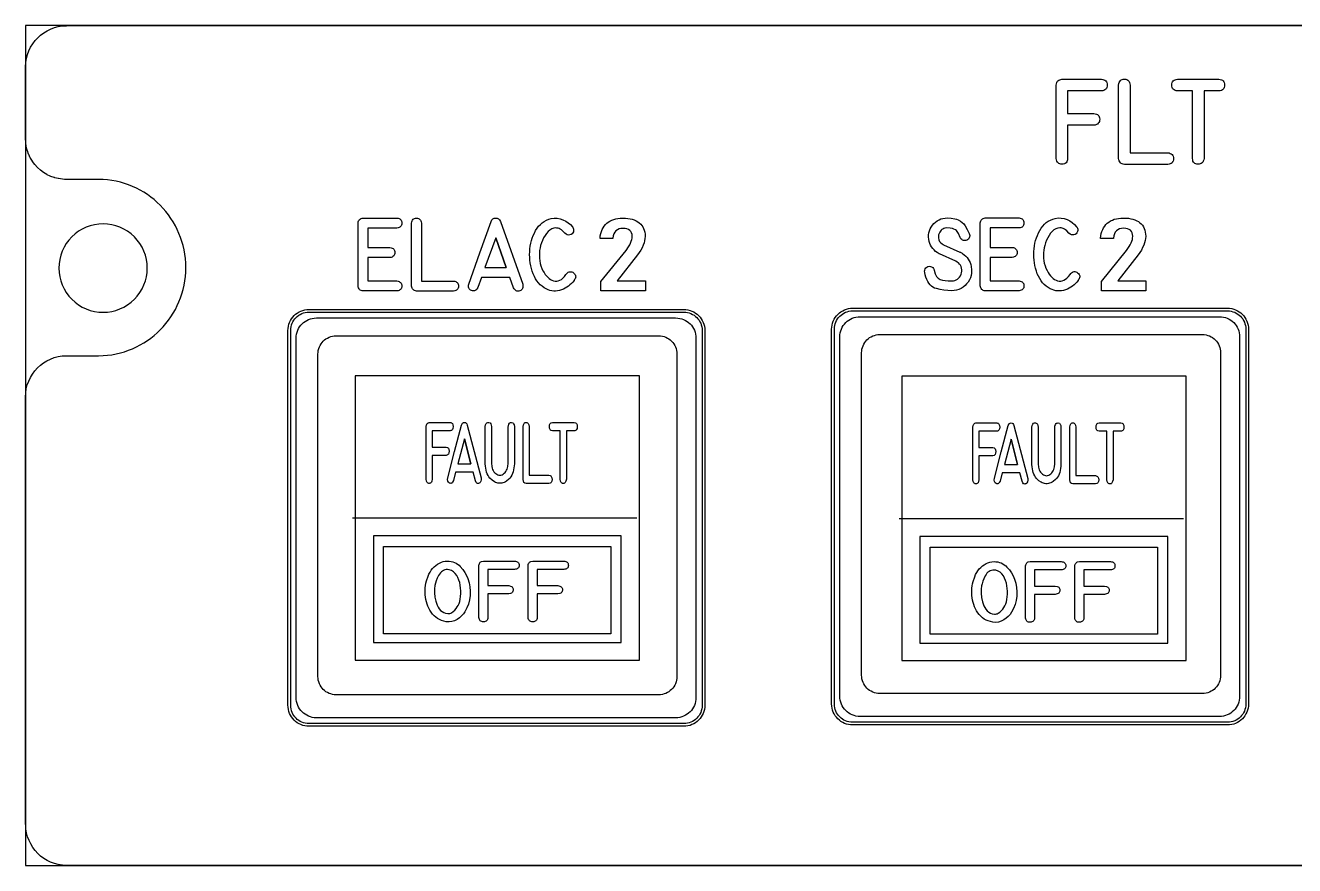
# Model space of a CAD drawing. Extents: x 686 to 831, y 82 to 686.
# Drawn here: x 685.8 to 757.2, y 383.2 to 430.5 of the extents above; entities that cross this region are included whole.
import ezdxf

# ---------------------------------------------------------------- set-up
doc = ezdxf.new("R2010")
doc.units = 0
for name, color, linetype in [('_BACKPANEL', 5, 'CONTINUOUS'), ('_ENGRAVING', 105, 'CONTINUOUS'), ('_LABELS', 30, 'CONTINUOUS'), ('_TOPLAYER', 1, 'CONTINUOUS')]:
    doc.layers.add(name, color=color, linetype=linetype)

msp = doc.modelspace()

# ---------------------------------------------------------------- linework, layer by layer
at = {"layer": '_BACKPANEL'}
for points in [[(685.8, 430.483), (685.8, 425.754), (685.8, 416.298), (685.8, 397.385), (685.8, 392.657), (685.8, 383.2), (830.8, 383.2), (830.8, 392.657), (830.8, 397.385), (830.8, 416.298), (830.8, 425.754), (830.8, 430.483)], [(701.749, 414.344), (722.845, 414.344), (722.95, 414.339), (723.052, 414.324), (723.151, 414.298), (723.245, 414.264), (723.335, 414.221), (723.42, 414.169), (723.499, 414.11), (723.572, 414.044), (723.638, 413.971), (723.697, 413.892), (723.748, 413.807), (723.792, 413.718), (723.826, 413.623), (723.851, 413.524), (723.867, 413.422), (723.872, 413.317), (723.872, 392.222), (723.867, 392.117), (723.851, 392.014), (723.826, 391.916), (723.792, 391.821), (723.748, 391.731), (723.697, 391.647), (723.638, 391.568), (723.572, 391.495), (723.499, 391.428), (723.42, 391.369), (723.335, 391.318), (723.245, 391.275), (723.151, 391.24), (723.052, 391.215), (722.95, 391.2), (722.845, 391.194), (701.749, 391.194), (701.644, 391.2), (701.542, 391.215), (701.443, 391.24), (701.349, 391.275), (701.259, 391.318), (701.174, 391.369), (701.095, 391.428), (701.022, 391.495), (700.956, 391.568), (700.897, 391.647), (700.846, 391.731), (700.803, 391.821), (700.768, 391.916), (700.743, 392.014), (700.727, 392.117), (700.722, 392.222), (700.722, 413.317), (700.727, 413.422), (700.743, 413.524), (700.768, 413.623), (700.803, 413.718), (700.846, 413.807), (700.897, 413.892), (700.956, 413.971), (701.022, 414.044), (701.095, 414.11), (701.174, 414.169), (701.259, 414.221), (701.349, 414.264), (701.443, 414.298), (701.542, 414.324), (701.644, 414.339)], [(732.342, 414.416), (753.437, 414.416), (753.542, 414.411), (753.645, 414.396), (753.743, 414.37), (753.838, 414.336), (753.927, 414.293), (754.012, 414.241), (754.091, 414.182), (754.164, 414.116), (754.23, 414.043), (754.289, 413.964), (754.341, 413.879), (754.384, 413.789), (754.418, 413.695), (754.443, 413.596), (754.459, 413.494), (754.464, 413.389), (754.464, 392.294), (754.459, 392.188), (754.443, 392.086), (754.418, 391.988), (754.384, 391.893), (754.341, 391.803), (754.289, 391.719), (754.23, 391.639), (754.164, 391.567), (754.091, 391.5), (754.012, 391.441), (753.927, 391.39), (753.838, 391.347), (753.743, 391.312), (753.645, 391.287), (753.542, 391.272), (753.437, 391.266), (732.342, 391.266), (732.236, 391.272), (732.134, 391.287), (732.035, 391.312), (731.941, 391.347), (731.851, 391.39), (731.766, 391.441), (731.687, 391.5), (731.614, 391.567), (731.548, 391.639), (731.489, 391.719), (731.438, 391.803), (731.395, 391.893), (731.36, 391.988), (731.335, 392.086), (731.32, 392.188), (731.314, 392.294), (731.314, 413.389), (731.32, 413.494), (731.335, 413.596), (731.36, 413.695), (731.395, 413.789), (731.438, 413.879), (731.489, 413.964), (731.548, 414.043), (731.614, 414.116), (731.687, 414.182), (731.766, 414.241), (731.851, 414.293), (731.941, 414.336), (732.035, 414.37), (732.134, 414.396), (732.236, 414.411)]]:
    msp.add_lwpolyline(points, close=True, dxfattribs=at)
msp.add_lwpolyline([(690.165, 414.338, 0.414214), (692.653, 416.826, 0.414214), (690.165, 419.314, 0.414214), (687.677, 416.826, 0.414214)], format="xyb", close=True, dxfattribs=at)
at = {"layer": '_ENGRAVING'}
for points in [[(743.793, 422.996), (743.793, 427.124), (743.807, 427.197), (743.829, 427.261), (743.858, 427.316), (743.895, 427.362), (743.94, 427.399), (743.992, 427.427), (744.052, 427.446), (744.119, 427.457), (746.342, 427.457), (746.417, 427.446), (746.482, 427.426), (746.537, 427.398), (746.582, 427.361), (746.617, 427.315), (746.642, 427.261), (746.657, 427.197), (746.662, 427.125), (746.657, 427.054), (746.641, 426.99), (746.616, 426.936), (746.581, 426.891), (746.535, 426.855), (746.48, 426.827), (746.414, 426.809), (746.338, 426.799), (744.439, 426.799), (744.439, 425.519), (745.92, 425.519), (745.994, 425.509), (746.059, 425.49), (746.114, 425.464), (746.159, 425.428), (746.194, 425.385), (746.22, 425.332), (746.235, 425.272), (746.241, 425.203), (746.237, 425.134), (746.223, 425.072), (746.198, 425.018), (746.163, 424.971), (746.118, 424.932), (746.062, 424.901), (745.996, 424.877), (745.92, 424.861), (744.439, 424.861), (744.439, 422.996), (744.429, 422.921), (744.411, 422.855), (744.384, 422.799), (744.349, 422.753), (744.306, 422.717), (744.255, 422.691), (744.195, 422.675), (744.127, 422.669), (744.059, 422.673), (743.998, 422.687), (743.945, 422.713), (743.9, 422.748), (743.862, 422.794), (743.831, 422.851), (743.809, 422.919)], [(747.631, 422.662), (747.564, 422.671), (747.505, 422.689), (747.453, 422.716), (747.408, 422.752), (747.371, 422.798), (747.341, 422.852), (747.319, 422.915), (747.305, 422.987), (747.305, 427.124), (747.321, 427.203), (747.344, 427.271), (747.374, 427.329), (747.413, 427.375), (747.458, 427.412), (747.511, 427.437), (747.572, 427.451), (747.64, 427.455), (747.708, 427.449), (747.767, 427.432), (747.819, 427.406), (747.862, 427.37), (747.897, 427.323), (747.923, 427.267), (747.942, 427.201), (747.952, 427.124), (747.952, 423.315), (750.072, 423.317), (750.149, 423.303), (750.215, 423.282), (750.27, 423.252), (750.316, 423.214), (750.351, 423.168), (750.376, 423.114), (750.391, 423.052), (750.395, 422.981), (750.389, 422.911), (750.373, 422.849), (750.348, 422.796), (750.312, 422.752), (750.266, 422.716), (750.211, 422.69), (750.145, 422.671), (750.07, 422.662)], [(751.464, 422.992), (751.464, 426.797), (750.621, 426.797), (750.546, 426.807), (750.48, 426.827), (750.425, 426.855), (750.38, 426.892), (750.345, 426.937), (750.32, 426.991), (750.305, 427.054), (750.301, 427.125), (750.306, 427.197), (750.321, 427.26), (750.346, 427.314), (750.381, 427.36), (750.426, 427.397), (750.481, 427.425), (750.546, 427.445), (750.621, 427.457), (752.952, 427.457), (753.026, 427.446), (753.091, 427.426), (753.145, 427.398), (753.19, 427.361), (753.225, 427.315), (753.25, 427.261), (753.265, 427.197), (753.27, 427.125), (753.265, 427.053), (753.251, 426.99), (753.226, 426.936), (753.191, 426.891), (753.146, 426.854), (753.092, 426.826), (753.027, 426.807), (752.952, 426.797), (752.112, 426.797), (752.112, 422.992), (752.095, 422.914), (752.071, 422.847), (752.039, 422.79), (752, 422.744), (751.954, 422.708), (751.901, 422.683), (751.841, 422.668), (751.773, 422.664), (751.705, 422.67), (751.646, 422.686), (751.595, 422.712), (751.553, 422.748), (751.518, 422.794), (751.492, 422.85), (751.474, 422.916)], [(706.696, 419.08), (705.066, 419.08), (705.066, 417.985), (706.309, 417.985), (706.375, 417.971), (706.431, 417.951), (706.479, 417.925), (706.518, 417.892), (706.549, 417.853), (706.57, 417.808), (706.583, 417.757), (706.587, 417.699), (706.583, 417.641), (706.57, 417.59), (706.548, 417.545), (706.517, 417.506), (706.478, 417.474), (706.43, 417.448), (706.374, 417.429), (706.309, 417.416), (705.066, 417.416), (705.066, 416.099), (706.696, 416.099), (706.761, 416.086), (706.818, 416.066), (706.865, 416.04), (706.904, 416.008), (706.935, 415.969), (706.956, 415.925), (706.969, 415.874), (706.974, 415.817), (706.969, 415.76), (706.956, 415.709), (706.935, 415.665), (706.904, 415.626), (706.865, 415.595), (706.818, 415.569), (706.761, 415.549), (706.696, 415.536), (704.793, 415.536), (704.735, 415.548), (704.684, 415.566), (704.639, 415.591), (704.6, 415.623), (704.569, 415.662), (704.544, 415.708), (704.526, 415.761), (704.514, 415.821), (704.514, 419.359), (704.526, 419.421), (704.545, 419.476), (704.571, 419.522), (704.602, 419.561), (704.641, 419.592), (704.685, 419.616), (704.736, 419.631), (704.793, 419.639), (706.696, 419.639), (706.761, 419.63), (706.818, 419.614), (706.865, 419.589), (706.904, 419.558), (706.934, 419.519), (706.956, 419.473), (706.969, 419.419), (706.973, 419.358), (706.968, 419.297), (706.955, 419.243), (706.933, 419.197), (706.903, 419.159), (706.864, 419.128), (706.817, 419.105), (706.761, 419.089)], [(707.799, 415.534), (707.742, 415.542), (707.691, 415.558), (707.647, 415.581), (707.609, 415.612), (707.577, 415.651), (707.552, 415.697), (707.533, 415.751), (707.52, 415.813), (707.52, 419.355), (707.534, 419.422), (707.554, 419.481), (707.58, 419.53), (707.613, 419.57), (707.652, 419.601), (707.697, 419.623), (707.749, 419.635), (707.807, 419.638), (707.865, 419.633), (707.916, 419.619), (707.96, 419.596), (707.997, 419.565), (708.027, 419.525), (708.05, 419.477), (708.066, 419.42), (708.075, 419.355), (708.075, 416.093), (709.89, 416.095), (709.955, 416.084), (710.012, 416.065), (710.059, 416.04), (710.098, 416.007), (710.128, 415.968), (710.15, 415.922), (710.162, 415.868), (710.166, 415.808), (710.161, 415.748), (710.147, 415.695), (710.125, 415.65), (710.095, 415.612), (710.056, 415.581), (710.008, 415.558), (709.952, 415.543), (709.888, 415.534)], [(710.739, 415.923), (711.369, 417.689), (712.001, 419.455), (712.042, 419.535), (712.098, 419.592), (712.17, 419.627), (712.259, 419.639), (712.347, 419.629), (712.42, 419.594), (712.477, 419.536), (712.518, 419.455), (713.779, 415.913), (713.789, 415.845), (713.79, 415.784), (713.783, 415.729), (713.766, 415.681), (713.74, 415.638), (713.706, 415.602), (713.662, 415.572), (713.61, 415.548), (713.554, 415.533), (713.502, 415.528), (713.453, 415.534), (713.408, 415.549), (713.365, 415.576), (713.326, 415.612), (713.29, 415.659), (713.258, 415.717), (713.055, 416.29), (711.453, 416.29), (711.256, 415.731), (711.223, 415.673), (711.187, 415.626), (711.147, 415.589), (711.104, 415.563), (711.057, 415.548), (711.008, 415.543), (710.955, 415.549), (710.898, 415.565), (710.845, 415.59), (710.801, 415.62), (710.767, 415.657), (710.742, 415.698), (710.727, 415.746), (710.722, 415.799), (710.726, 415.858)], [(716.699, 416.177), (716.681, 416.151), (716.671, 416.137), (716.663, 416.125), (716.593, 416.036), (716.518, 415.953), (716.437, 415.877), (716.352, 415.808), (716.261, 415.745), (716.165, 415.689), (716.063, 415.64), (715.956, 415.597), (715.847, 415.564), (715.738, 415.542), (715.63, 415.532), (715.522, 415.533), (715.414, 415.546), (715.307, 415.571), (715.201, 415.607), (715.094, 415.655), (714.975, 415.723), (714.864, 415.802), (714.761, 415.891), (714.666, 415.992), (714.58, 416.104), (714.501, 416.226), (714.431, 416.36), (714.37, 416.504), (714.316, 416.654), (714.271, 416.806), (714.233, 416.96), (714.204, 417.115), (714.184, 417.271), (714.171, 417.429), (714.167, 417.588), (714.171, 417.749), (714.183, 417.909), (714.204, 418.066), (714.233, 418.219), (714.271, 418.369), (714.317, 418.516), (714.371, 418.659), (714.434, 418.799), (714.505, 418.936), (714.585, 419.065), (714.673, 419.181), (714.77, 419.285), (714.875, 419.376), (714.989, 419.454), (715.111, 419.52), (715.242, 419.573), (715.381, 419.613), (715.546, 419.639), (715.711, 419.636), (715.876, 419.606), (716.04, 419.548), (716.197, 419.469), (716.339, 419.376), (716.466, 419.269), (716.579, 419.147), (716.588, 419.132), (716.625, 419.071), (716.643, 419.007), (716.643, 418.939), (716.626, 418.869), (716.594, 418.804), (716.551, 418.753), (716.496, 418.714), (716.431, 418.69), (716.357, 418.68), (716.286, 418.693), (716.217, 418.727), (716.152, 418.782), (716.021, 418.918), (715.957, 418.971), (715.893, 419.013), (715.83, 419.046), (715.768, 419.068), (715.706, 419.08), (715.645, 419.082), (715.526, 419.065), (715.414, 419.025), (715.308, 418.963), (715.208, 418.878), (715.116, 418.775), (715.032, 418.659), (714.956, 418.529), (714.888, 418.385), (714.83, 418.237), (714.784, 418.094), (714.751, 417.956), (714.73, 417.822), (714.718, 417.676), (714.714, 417.529), (714.721, 417.382), (714.737, 417.234), (714.764, 417.089), (714.803, 416.947), (714.853, 416.811), (714.915, 416.678), (714.976, 416.569), (715.041, 416.471), (715.109, 416.384), (715.182, 416.307), (715.258, 416.241), (715.338, 416.185), (715.422, 416.14), (715.51, 416.106), (715.599, 416.087), (715.688, 416.085), (715.777, 416.101), (715.865, 416.136), (715.952, 416.189), (716.039, 416.26), (716.125, 416.349), (716.211, 416.456), (716.248, 416.508), (716.295, 416.554), (716.342, 416.589), (716.39, 416.612), (716.438, 416.623), (716.487, 416.622), (716.537, 416.61), (716.588, 416.587), (716.639, 416.551), (716.684, 416.509), (716.719, 416.466), (716.743, 416.421), (716.756, 416.375), (716.758, 416.328), (716.749, 416.279), (716.729, 416.229)], [(719.405, 419.639), (719.553, 419.634), (719.692, 419.622), (719.822, 419.601), (719.943, 419.572), (720.055, 419.535), (720.158, 419.489), (720.252, 419.435), (720.338, 419.373), (720.414, 419.304), (720.48, 419.227), (720.537, 419.143), (720.582, 419.052), (720.618, 418.953), (720.644, 418.847), (720.659, 418.734), (720.664, 418.614), (720.664, 418.605), (720.657, 418.487), (720.637, 418.365), (720.603, 418.237), (720.555, 418.106), (720.494, 417.971), (720.421, 417.836), (720.335, 417.7), (720.236, 417.564), (719.089, 416.109), (720.677, 416.109), (720.677, 415.536), (718.172, 415.536), (718.172, 416.062), (719.59, 417.815), (719.738, 418.029), (719.797, 418.133), (719.847, 418.234), (719.886, 418.334), (719.913, 418.428), (719.93, 418.518), (719.936, 418.603), (719.936, 418.614), (719.927, 418.716), (719.903, 418.806), (719.861, 418.882), (719.804, 418.946), (719.73, 418.996), (719.642, 419.032), (719.539, 419.053), (719.421, 419.06), (719.303, 419.052), (719.196, 419.025), (719.103, 418.98), (719.023, 418.918), (718.957, 418.84), (718.906, 418.746), (718.872, 418.636), (718.855, 418.51), (718.855, 418.491), (718.126, 418.491), (718.126, 418.51), (718.142, 418.642), (718.167, 418.767), (718.201, 418.883), (718.244, 418.991), (718.296, 419.092), (718.357, 419.184), (718.426, 419.269), (718.505, 419.345), (718.592, 419.414), (718.686, 419.474), (718.788, 419.524), (718.897, 419.565), (719.013, 419.597), (719.136, 419.62), (719.267, 419.634)], [(738.369, 417.726), (738.401, 417.712), (738.436, 417.694), (738.468, 417.676), (738.498, 417.657), (738.531, 417.638), (738.623, 417.569), (738.707, 417.495), (738.781, 417.414), (738.846, 417.327), (738.901, 417.234), (738.948, 417.134), (738.985, 417.028), (739.013, 416.916), (739.034, 416.733), (739.028, 416.546), (739.005, 416.412), (738.966, 416.283), (738.911, 416.16), (738.84, 416.042), (738.757, 415.932), (738.664, 415.836), (738.561, 415.754), (738.448, 415.684), (738.32, 415.624), (738.19, 415.582), (738.058, 415.556), (737.923, 415.548), (737.697, 415.555), (737.477, 415.577), (737.262, 415.615), (737.052, 415.667), (736.952, 415.703), (736.859, 415.751), (736.774, 415.812), (736.696, 415.886), (736.626, 415.972), (736.563, 416.071), (736.508, 416.182), (736.46, 416.305), (736.424, 416.441), (736.397, 416.582), (736.39, 416.652), (736.4, 416.717), (736.425, 416.779), (736.467, 416.836), (736.519, 416.883), (736.578, 416.912), (736.643, 416.925), (736.713, 416.92), (736.785, 416.896), (736.845, 416.855), (736.893, 416.798), (736.93, 416.724), (736.936, 416.706), (736.992, 416.51), (737.026, 416.429), (737.065, 416.359), (737.109, 416.299), (737.156, 416.251), (737.209, 416.213), (737.265, 416.187), (737.394, 416.151), (737.546, 416.126), (737.721, 416.112), (737.919, 416.111), (738.012, 416.116), (738.097, 416.134), (738.174, 416.163), (738.244, 416.203), (738.306, 416.255), (738.361, 416.318), (738.408, 416.393), (738.448, 416.479), (738.473, 416.562), (738.484, 416.647), (738.483, 416.733), (738.468, 416.821), (738.441, 416.906), (738.403, 416.984), (738.355, 417.054), (738.297, 417.117), (738.231, 417.165), (738.147, 417.211), (737.237, 417.618), (737.207, 417.634), (737.101, 417.697), (737.005, 417.767), (736.92, 417.843), (736.845, 417.925), (736.781, 418.013), (736.728, 418.108), (736.685, 418.21), (736.652, 418.317), (736.627, 418.444), (736.615, 418.567), (736.617, 418.687), (736.633, 418.804), (736.663, 418.917), (736.707, 419.027), (736.764, 419.134), (736.836, 419.238), (736.918, 419.333), (737.007, 419.416), (737.101, 419.486), (737.201, 419.544), (737.308, 419.588), (737.421, 419.62), (737.54, 419.639), (737.665, 419.646), (737.882, 419.64), (738.086, 419.601), (738.185, 419.575), (738.285, 419.535), (738.402, 419.471), (738.504, 419.395), (738.591, 419.309), (738.664, 419.211), (738.79, 418.996), (738.902, 418.764), (738.92, 418.712), (738.927, 418.664), (738.926, 418.618), (738.917, 418.575), (738.9, 418.534), (738.851, 418.457), (738.81, 418.421), (738.758, 418.391), (738.703, 418.373), (738.646, 418.369), (738.586, 418.377), (738.528, 418.398), (738.478, 418.431), (738.435, 418.478), (738.399, 418.538), (738.29, 418.775), (738.258, 418.833), (738.22, 418.886), (738.177, 418.934), (738.128, 418.976), (738.044, 419.023), (737.954, 419.057), (737.827, 419.079), (737.646, 419.085), (737.522, 419.069), (737.465, 419.05), (737.413, 419.024), (737.365, 418.992), (737.32, 418.952), (737.243, 418.852), (737.203, 418.777), (737.178, 418.697), (737.167, 418.614), (737.172, 418.525), (737.195, 418.421), (737.237, 418.328), (737.297, 418.248), (737.376, 418.181), (737.394, 418.168), (737.416, 418.155), (737.437, 418.145), (737.461, 418.135)], [(741.705, 419.087), (740.075, 419.087), (740.075, 417.99), (741.318, 417.99), (741.383, 417.977), (741.44, 417.957), (741.488, 417.931), (741.527, 417.898), (741.557, 417.859), (741.579, 417.814), (741.592, 417.763), (741.596, 417.705), (741.591, 417.647), (741.578, 417.596), (741.556, 417.551), (741.526, 417.512), (741.487, 417.48), (741.439, 417.454), (741.383, 417.435), (741.318, 417.421), (740.075, 417.421), (740.075, 416.105), (741.705, 416.105), (741.77, 416.091), (741.826, 416.071), (741.874, 416.045), (741.913, 416.013), (741.943, 415.975), (741.965, 415.93), (741.978, 415.879), (741.982, 415.822), (741.978, 415.765), (741.965, 415.714), (741.943, 415.67), (741.913, 415.632), (741.874, 415.6), (741.826, 415.574), (741.77, 415.555), (741.705, 415.542), (739.801, 415.542), (739.743, 415.553), (739.692, 415.571), (739.647, 415.597), (739.608, 415.629), (739.577, 415.668), (739.552, 415.714), (739.534, 415.766), (739.522, 415.826), (739.522, 419.365), (739.534, 419.427), (739.553, 419.482), (739.579, 419.529), (739.61, 419.568), (739.649, 419.599), (739.693, 419.622), (739.744, 419.638), (739.801, 419.646), (741.705, 419.646), (741.77, 419.636), (741.826, 419.62), (741.874, 419.596), (741.913, 419.564), (741.943, 419.525), (741.964, 419.479), (741.977, 419.425), (741.981, 419.364), (741.977, 419.303), (741.964, 419.249), (741.942, 419.203), (741.912, 419.165), (741.873, 419.134), (741.826, 419.111), (741.77, 419.095)], [(745.062, 416.183), (745.045, 416.157), (745.035, 416.143), (745.027, 416.131), (744.957, 416.041), (744.882, 415.959), (744.801, 415.883), (744.715, 415.813), (744.624, 415.751), (744.528, 415.695), (744.427, 415.645), (744.32, 415.603), (744.211, 415.569), (744.102, 415.547), (743.993, 415.537), (743.885, 415.538), (743.778, 415.551), (743.671, 415.576), (743.564, 415.612), (743.457, 415.66), (743.338, 415.728), (743.227, 415.807), (743.124, 415.897), (743.029, 415.998), (742.943, 416.109), (742.865, 416.232), (742.794, 416.365), (742.733, 416.51), (742.679, 416.66), (742.634, 416.812), (742.596, 416.966), (742.567, 417.12), (742.547, 417.277), (742.534, 417.435), (742.53, 417.594), (742.534, 417.755), (742.546, 417.915), (742.567, 418.072), (742.596, 418.225), (742.634, 418.375), (742.68, 418.522), (742.734, 418.665), (742.797, 418.805), (742.868, 418.942), (742.948, 419.071), (743.036, 419.188), (743.133, 419.291), (743.238, 419.382), (743.352, 419.461), (743.474, 419.526), (743.605, 419.579), (743.744, 419.62), (743.91, 419.645), (744.074, 419.642), (744.239, 419.612), (744.403, 419.555), (744.56, 419.476), (744.702, 419.382), (744.83, 419.275), (744.942, 419.153), (744.952, 419.139), (744.988, 419.077), (745.007, 419.013), (745.007, 418.945), (744.989, 418.875), (744.957, 418.81), (744.914, 418.759), (744.86, 418.721), (744.795, 418.696), (744.72, 418.687), (744.649, 418.699), (744.581, 418.733), (744.515, 418.788), (744.385, 418.924), (744.321, 418.977), (744.257, 419.019), (744.194, 419.052), (744.131, 419.074), (744.069, 419.087), (744.008, 419.089), (743.889, 419.071), (743.777, 419.031), (743.671, 418.969), (743.571, 418.884), (743.479, 418.781), (743.395, 418.665), (743.319, 418.535), (743.251, 418.391), (743.193, 418.243), (743.148, 418.1), (743.114, 417.962), (743.094, 417.828), (743.081, 417.682), (743.078, 417.535), (743.084, 417.388), (743.1, 417.24), (743.127, 417.094), (743.166, 416.953), (743.216, 416.816), (743.278, 416.684), (743.339, 416.575), (743.404, 416.477), (743.473, 416.389), (743.545, 416.312), (743.621, 416.246), (743.702, 416.191), (743.786, 416.146), (743.873, 416.112), (743.963, 416.092), (744.052, 416.09), (744.14, 416.107), (744.228, 416.142), (744.315, 416.194), (744.402, 416.265), (744.489, 416.354), (744.574, 416.461), (744.612, 416.514), (744.658, 416.56), (744.706, 416.594), (744.753, 416.617), (744.802, 416.629), (744.851, 416.628), (744.901, 416.616), (744.951, 416.592), (745.002, 416.557), (745.048, 416.515), (745.083, 416.471), (745.107, 416.427), (745.12, 416.381), (745.122, 416.333), (745.113, 416.284), (745.093, 416.234)], [(747.571, 419.642), (747.719, 419.638), (747.858, 419.626), (747.988, 419.605), (748.109, 419.576), (748.221, 419.539), (748.324, 419.493), (748.418, 419.439), (748.504, 419.377), (748.58, 419.308), (748.646, 419.231), (748.702, 419.147), (748.748, 419.056), (748.784, 418.957), (748.809, 418.851), (748.825, 418.738), (748.83, 418.618), (748.83, 418.609), (748.823, 418.491), (748.803, 418.369), (748.769, 418.241), (748.721, 418.11), (748.66, 417.975), (748.587, 417.84), (748.501, 417.704), (748.401, 417.568), (747.254, 416.113), (748.843, 416.113), (748.843, 415.54), (746.338, 415.54), (746.338, 416.065), (747.755, 417.819), (747.904, 418.033), (747.963, 418.137), (748.013, 418.238), (748.051, 418.338), (748.079, 418.432), (748.096, 418.522), (748.102, 418.607), (748.102, 418.618), (748.093, 418.72), (748.069, 418.81), (748.027, 418.886), (747.97, 418.95), (747.896, 419), (747.808, 419.036), (747.705, 419.057), (747.587, 419.064), (747.468, 419.056), (747.362, 419.029), (747.269, 418.984), (747.189, 418.922), (747.122, 418.844), (747.072, 418.75), (747.038, 418.64), (747.02, 418.514), (747.02, 418.495), (746.292, 418.495), (746.292, 418.514), (746.308, 418.646), (746.333, 418.771), (746.367, 418.887), (746.41, 418.995), (746.462, 419.096), (746.523, 419.188), (746.592, 419.273), (746.671, 419.349), (746.758, 419.418), (746.852, 419.478), (746.954, 419.528), (747.062, 419.569), (747.179, 419.601), (747.302, 419.624), (747.433, 419.638)], [(712.855, 416.853), (712.257, 418.535), (711.655, 416.853)], [(712.257, 418.535), (712.855, 416.853)], [(701.759, 414.498), (722.835, 414.498), (722.957, 414.492), (723.075, 414.474), (723.19, 414.444), (723.299, 414.404), (723.403, 414.354), (723.501, 414.295), (723.593, 414.226), (723.677, 414.15), (723.754, 414.065), (723.823, 413.974), (723.882, 413.876), (723.932, 413.771), (723.972, 413.662), (724.001, 413.548), (724.019, 413.429), (724.025, 413.307), (724.025, 392.232), (724.019, 392.11), (724.001, 391.991), (723.972, 391.877), (723.932, 391.767), (723.882, 391.663), (723.823, 391.565), (723.754, 391.474), (723.677, 391.389), (723.593, 391.312), (723.501, 391.244), (723.403, 391.184), (723.299, 391.134), (723.19, 391.094), (723.075, 391.065), (722.957, 391.047), (722.835, 391.041), (701.759, 391.041), (701.637, 391.047), (701.519, 391.065), (701.405, 391.094), (701.295, 391.134), (701.191, 391.184), (701.093, 391.244), (701.001, 391.312), (700.917, 391.389), (700.84, 391.474), (700.772, 391.565), (700.712, 391.663), (700.662, 391.767), (700.622, 391.877), (700.593, 391.991), (700.575, 392.11), (700.569, 392.232), (700.569, 413.307), (700.575, 413.429), (700.593, 413.548), (700.622, 413.662), (700.662, 413.771), (700.712, 413.876), (700.772, 413.974), (700.84, 414.065), (700.917, 414.15), (701.001, 414.226), (701.093, 414.295), (701.191, 414.354), (701.295, 414.404), (701.405, 414.444), (701.519, 414.474), (701.637, 414.492)], [(732.352, 414.57), (753.427, 414.57), (753.549, 414.563), (753.668, 414.545), (753.782, 414.516), (753.891, 414.476), (753.995, 414.426), (754.094, 414.367), (754.185, 414.298), (754.27, 414.222), (754.346, 414.137), (754.415, 414.046), (754.474, 413.947), (754.524, 413.843), (754.564, 413.734), (754.593, 413.62), (754.611, 413.501), (754.618, 413.379), (754.618, 392.304), (754.611, 392.182), (754.593, 392.063), (754.564, 391.949), (754.524, 391.839), (754.474, 391.735), (754.415, 391.637), (754.346, 391.545), (754.27, 391.461), (754.185, 391.384), (754.094, 391.316), (753.995, 391.256), (753.891, 391.206), (753.782, 391.166), (753.668, 391.137), (753.549, 391.119), (753.427, 391.113), (732.352, 391.113), (732.23, 391.119), (732.111, 391.137), (731.997, 391.166), (731.887, 391.206), (731.783, 391.256), (731.685, 391.316), (731.593, 391.384), (731.509, 391.461), (731.432, 391.545), (731.364, 391.637), (731.304, 391.735), (731.254, 391.839), (731.214, 391.949), (731.185, 392.063), (731.167, 392.182), (731.161, 392.304), (731.161, 413.379), (731.167, 413.501), (731.185, 413.62), (731.214, 413.734), (731.254, 413.843), (731.304, 413.947), (731.364, 414.046), (731.432, 414.137), (731.509, 414.222), (731.593, 414.298), (731.685, 414.367), (731.783, 414.426), (731.887, 414.476), (731.997, 414.516), (732.111, 414.545), (732.23, 414.563)], [(702.167, 414.019), (722.383, 414.019), (722.5, 414.014), (722.614, 413.996), (722.724, 413.968), (722.829, 413.93), (722.929, 413.882), (723.023, 413.825), (723.111, 413.759), (723.192, 413.686), (723.265, 413.605), (723.331, 413.517), (723.388, 413.423), (723.436, 413.323), (723.474, 413.218), (723.502, 413.108), (723.52, 412.994), (723.525, 412.877), (723.525, 392.661), (723.52, 392.544), (723.502, 392.431), (723.474, 392.321), (723.436, 392.216), (723.388, 392.116), (723.331, 392.022), (723.265, 391.934), (723.192, 391.853), (723.111, 391.78), (723.023, 391.714), (722.929, 391.657), (722.829, 391.609), (722.724, 391.571), (722.614, 391.543), (722.5, 391.525), (722.383, 391.519), (702.167, 391.519), (702.05, 391.525), (701.937, 391.543), (701.827, 391.571), (701.722, 391.609), (701.622, 391.657), (701.528, 391.714), (701.44, 391.78), (701.359, 391.853), (701.286, 391.934), (701.22, 392.022), (701.163, 392.116), (701.115, 392.216), (701.077, 392.321), (701.049, 392.431), (701.031, 392.544), (701.025, 392.661), (701.025, 412.877), (701.031, 412.994), (701.049, 413.108), (701.077, 413.218), (701.115, 413.323), (701.163, 413.423), (701.22, 413.517), (701.286, 413.605), (701.359, 413.686), (701.44, 413.759), (701.528, 413.825), (701.622, 413.882), (701.722, 413.93), (701.827, 413.968), (701.937, 413.996), (702.05, 414.014)], [(732.76, 414.091), (752.976, 414.091), (753.093, 414.085), (753.206, 414.068), (753.316, 414.04), (753.421, 414.002), (753.521, 413.954), (753.615, 413.897), (753.703, 413.831), (753.784, 413.758), (753.857, 413.677), (753.923, 413.589), (753.98, 413.495), (754.028, 413.395), (754.066, 413.29), (754.094, 413.18), (754.112, 413.066), (754.118, 412.949), (754.118, 392.733), (754.112, 392.616), (754.094, 392.503), (754.066, 392.393), (754.028, 392.288), (753.98, 392.188), (753.923, 392.094), (753.857, 392.006), (753.784, 391.925), (753.703, 391.851), (753.615, 391.786), (753.521, 391.729), (753.421, 391.681), (753.316, 391.642), (753.206, 391.614), (753.093, 391.597), (752.976, 391.591), (732.76, 391.591), (732.643, 391.597), (732.529, 391.614), (732.419, 391.642), (732.314, 391.681), (732.214, 391.729), (732.12, 391.786), (732.032, 391.851), (731.951, 391.925), (731.878, 392.006), (731.812, 392.094), (731.755, 392.188), (731.707, 392.288), (731.669, 392.393), (731.641, 392.503), (731.623, 392.616), (731.618, 392.733), (731.618, 412.949), (731.623, 413.066), (731.641, 413.18), (731.669, 413.29), (731.707, 413.395), (731.755, 413.495), (731.812, 413.589), (731.878, 413.677), (731.951, 413.758), (732.032, 413.831), (732.12, 413.897), (732.214, 413.954), (732.314, 414.002), (732.419, 414.04), (732.529, 414.068), (732.643, 414.085)]]:
    msp.add_lwpolyline(points, close=True, dxfattribs=at)
at = {"layer": '_LABELS'}
for points in [[(720.345, 394.768), (720.345, 410.77), (704.345, 410.77), (704.345, 394.768)], [(751.104, 394.741), (751.104, 410.743), (735.104, 410.743), (735.104, 394.741)], [(708.345, 404.943), (708.345, 407.903), (708.364, 408.001), (708.399, 408.073), (708.45, 408.12), (708.517, 408.141), (709.691, 408.141), (709.73, 408.134), (709.765, 408.12), (709.794, 408.099), (709.817, 408.073), (709.849, 408.001), (709.859, 407.904), (709.849, 407.807), (709.817, 407.736), (709.793, 407.71), (709.763, 407.69), (709.729, 407.677), (709.688, 407.67), (708.686, 407.67), (708.686, 406.752), (709.468, 406.752), (709.541, 406.732), (709.57, 406.712), (709.594, 406.687), (709.626, 406.618), (709.638, 406.525), (709.628, 406.432), (709.596, 406.359), (709.572, 406.331), (709.543, 406.309), (709.468, 406.281), (708.686, 406.281), (708.686, 404.943), (708.671, 404.842), (708.639, 404.769), (708.616, 404.743), (708.589, 404.724), (708.557, 404.713), (708.522, 404.708), (708.486, 404.711), (708.453, 404.722), (708.425, 404.74), (708.401, 404.765), (708.365, 404.839)], [(709.559, 405.029), (709.947, 406.508), (710.337, 407.987), (710.362, 408.054), (710.397, 408.102), (710.441, 408.131), (710.496, 408.141), (710.55, 408.132), (710.595, 408.104), (710.63, 408.055), (710.656, 407.987), (711.433, 405.02), (711.44, 404.912), (711.425, 404.826), (711.388, 404.76), (711.361, 404.735), (711.329, 404.715), (711.294, 404.702), (711.262, 404.698), (711.232, 404.702), (711.204, 404.716), (711.154, 404.768), (711.112, 404.856), (710.987, 405.336), (709.999, 405.336), (709.877, 404.868), (709.835, 404.78), (709.81, 404.749), (709.783, 404.727), (709.755, 404.714), (709.724, 404.71), (709.691, 404.715), (709.657, 404.729), (709.597, 404.775), (709.561, 404.841), (709.548, 404.925)], [(713.306, 405.838), (713.306, 405.804), (713.301, 405.703), (713.285, 405.579), (713.263, 405.463), (713.234, 405.356), (713.2, 405.257), (713.158, 405.167), (713.111, 405.085), (713.057, 405.011), (712.997, 404.946), (712.868, 404.84), (712.802, 404.799), (712.735, 404.766), (712.667, 404.742), (712.598, 404.726), (712.527, 404.717), (712.456, 404.717), (712.385, 404.725), (712.316, 404.741), (712.248, 404.766), (712.181, 404.798), (712.053, 404.886), (711.931, 405.007), (711.874, 405.079), (711.825, 405.159), (711.782, 405.247), (711.747, 405.343), (711.718, 405.446), (711.696, 405.558), (711.68, 405.677), (711.672, 405.804), (711.672, 405.838), (711.672, 407.907), (711.685, 407.997), (711.719, 408.072), (711.762, 408.12), (711.816, 408.142), (711.878, 408.136), (711.938, 408.108), (711.98, 408.06), (712.005, 407.993), (712.014, 407.907), (712.014, 405.838), (712.036, 405.657), (712.057, 405.575), (712.084, 405.5), (712.118, 405.431), (712.159, 405.368), (712.206, 405.311), (712.259, 405.26), (712.316, 405.219), (712.374, 405.19), (712.433, 405.173), (712.492, 405.169), (712.552, 405.177), (712.613, 405.198), (712.675, 405.231), (712.737, 405.277), (712.79, 405.327), (712.835, 405.383), (712.873, 405.446), (712.903, 405.515), (712.945, 405.669), (712.965, 405.838), (712.965, 407.907), (712.968, 407.952), (712.99, 408.041), (713.027, 408.102), (713.052, 408.121), (713.081, 408.134), (713.151, 408.138), (713.219, 408.116), (713.245, 408.096), (713.267, 408.07), (713.296, 408), (713.306, 407.907)], [(713.967, 404.703), (713.9, 404.723), (713.849, 404.768), (713.814, 404.839), (713.795, 404.936), (713.795, 407.903), (713.815, 408.009), (713.852, 408.083), (713.876, 408.109), (713.904, 408.127), (713.936, 408.138), (713.972, 408.141), (714.008, 408.136), (714.039, 408.124), (714.066, 408.105), (714.089, 408.079), (714.121, 408.005), (714.137, 407.903), (714.137, 405.171), (715.256, 405.173), (715.331, 405.148), (715.36, 405.127), (715.384, 405.099), (715.416, 405.027), (715.426, 404.932), (715.415, 404.838), (715.382, 404.768), (715.358, 404.742), (715.329, 404.723), (715.255, 404.703)], [(715.892, 404.94), (715.892, 407.668), (715.447, 407.668), (715.372, 407.69), (715.343, 407.71), (715.32, 407.736), (715.288, 407.808), (715.278, 407.904), (715.288, 408), (715.32, 408.072), (715.344, 408.099), (715.373, 408.119), (715.447, 408.141), (716.677, 408.141), (716.75, 408.12), (716.779, 408.099), (716.803, 408.073), (716.834, 408.001), (716.845, 407.904), (716.835, 407.807), (716.803, 407.736), (716.78, 407.709), (716.751, 407.689), (716.717, 407.676), (716.677, 407.668), (716.234, 407.668), (716.234, 404.94), (716.212, 404.836), (716.175, 404.762), (716.151, 404.736), (716.122, 404.718), (716.09, 404.708), (716.055, 404.705), (716.019, 404.709), (715.988, 404.721), (715.961, 404.739), (715.938, 404.765), (715.906, 404.838)], [(739.104, 404.916), (739.104, 407.876), (739.123, 407.974), (739.158, 408.046), (739.209, 408.093), (739.276, 408.114), (740.45, 408.114), (740.489, 408.107), (740.524, 408.093), (740.553, 408.072), (740.576, 408.046), (740.608, 407.974), (740.618, 407.877), (740.608, 407.78), (740.576, 407.709), (740.552, 407.683), (740.522, 407.663), (740.487, 407.65), (740.447, 407.643), (739.445, 407.643), (739.445, 406.725), (740.227, 406.725), (740.3, 406.705), (740.329, 406.685), (740.353, 406.66), (740.385, 406.591), (740.396, 406.498), (740.387, 406.404), (740.355, 406.332), (740.331, 406.304), (740.302, 406.282), (740.227, 406.253), (739.445, 406.253), (739.445, 404.916), (739.43, 404.815), (739.398, 404.742), (739.375, 404.716), (739.348, 404.697), (739.316, 404.686), (739.28, 404.681), (739.244, 404.684), (739.212, 404.695), (739.184, 404.713), (739.16, 404.738), (739.124, 404.812)], [(740.317, 405.002), (740.706, 406.481), (741.096, 407.96), (741.121, 408.027), (741.156, 408.075), (741.2, 408.104), (741.255, 408.114), (741.309, 408.105), (741.354, 408.077), (741.389, 408.028), (741.415, 407.96), (742.192, 404.993), (742.199, 404.885), (742.184, 404.799), (742.147, 404.733), (742.12, 404.708), (742.088, 404.688), (742.053, 404.675), (742.021, 404.671), (741.991, 404.675), (741.963, 404.689), (741.913, 404.741), (741.871, 404.829), (741.746, 405.309), (740.758, 405.309), (740.636, 404.841), (740.593, 404.753), (740.569, 404.722), (740.542, 404.7), (740.514, 404.687), (740.483, 404.683), (740.45, 404.688), (740.416, 404.702), (740.356, 404.748), (740.32, 404.813), (740.307, 404.898)], [(744.065, 405.81), (744.065, 405.777), (744.06, 405.676), (744.044, 405.552), (744.022, 405.436), (743.993, 405.329), (743.959, 405.23), (743.917, 405.14), (743.87, 405.057), (743.816, 404.984), (743.756, 404.919), (743.627, 404.813), (743.561, 404.772), (743.494, 404.739), (743.426, 404.715), (743.357, 404.699), (743.286, 404.69), (743.215, 404.69), (743.144, 404.698), (743.074, 404.714), (743.006, 404.739), (742.94, 404.771), (742.812, 404.859), (742.689, 404.98), (742.633, 405.052), (742.584, 405.132), (742.541, 405.22), (742.506, 405.316), (742.477, 405.419), (742.455, 405.531), (742.439, 405.65), (742.431, 405.777), (742.431, 405.81), (742.431, 407.879), (742.444, 407.97), (742.478, 408.045), (742.521, 408.093), (742.575, 408.114), (742.637, 408.109), (742.697, 408.081), (742.739, 408.033), (742.764, 407.966), (742.773, 407.879), (742.773, 405.81), (742.795, 405.63), (742.816, 405.548), (742.843, 405.473), (742.877, 405.404), (742.917, 405.341), (742.964, 405.284), (743.018, 405.233), (743.075, 405.192), (743.133, 405.163), (743.192, 405.146), (743.251, 405.142), (743.311, 405.15), (743.372, 405.171), (743.434, 405.204), (743.496, 405.25), (743.549, 405.299), (743.594, 405.356), (743.632, 405.419), (743.662, 405.488), (743.704, 405.642), (743.724, 405.81), (743.724, 407.879), (743.727, 407.925), (743.749, 408.014), (743.786, 408.075), (743.811, 408.094), (743.84, 408.107), (743.91, 408.111), (743.978, 408.089), (744.004, 408.069), (744.026, 408.043), (744.055, 407.973), (744.065, 407.879)], [(744.726, 404.676), (744.659, 404.696), (744.608, 404.741), (744.573, 404.812), (744.554, 404.909), (744.554, 407.876), (744.574, 407.982), (744.611, 408.056), (744.635, 408.082), (744.663, 408.1), (744.695, 408.111), (744.731, 408.114), (744.766, 408.109), (744.798, 408.097), (744.825, 408.078), (744.848, 408.052), (744.88, 407.978), (744.896, 407.876), (744.896, 405.144), (746.015, 405.146), (746.09, 405.121), (746.119, 405.099), (746.143, 405.072), (746.175, 405), (746.185, 404.905), (746.174, 404.811), (746.141, 404.741), (746.117, 404.715), (746.088, 404.696), (746.013, 404.676)], [(746.651, 404.913), (746.651, 407.641), (746.206, 407.641), (746.131, 407.663), (746.102, 407.683), (746.078, 407.709), (746.047, 407.781), (746.036, 407.877), (746.047, 407.973), (746.079, 408.045), (746.103, 408.072), (746.132, 408.092), (746.206, 408.114), (747.436, 408.114), (747.509, 408.093), (747.538, 408.072), (747.562, 408.046), (747.593, 407.974), (747.604, 407.877), (747.594, 407.78), (747.562, 407.709), (747.539, 407.682), (747.51, 407.662), (747.476, 407.649), (747.436, 407.641), (746.992, 407.641), (746.992, 404.913), (746.971, 404.809), (746.934, 404.735), (746.91, 404.709), (746.881, 404.691), (746.849, 404.681), (746.814, 404.678), (746.778, 404.682), (746.747, 404.694), (746.72, 404.712), (746.697, 404.738), (746.665, 404.811)], [(710.863, 405.807), (710.494, 407.217), (710.124, 405.807)], [(710.494, 407.217), (710.863, 405.807)], [(741.622, 405.78), (741.253, 407.19), (740.882, 405.78)], [(741.253, 407.19), (741.622, 405.78)], [(705.372, 401.752), (705.372, 401.61), (705.372, 395.752), (719.318, 395.752), (719.318, 401.752)], [(736.131, 401.725), (736.131, 401.583), (736.131, 395.725), (750.077, 395.725), (750.077, 401.725)], [(705.943, 401.154), (718.729, 401.154), (718.729, 396.252), (705.943, 396.252)], [(736.702, 401.127), (749.488, 401.127), (749.488, 396.225), (736.702, 396.225)], [(710.696, 399.353), (710.766, 399.12), (710.81, 398.882), (710.829, 398.64), (710.822, 398.394), (710.788, 398.15), (710.727, 397.918), (710.64, 397.697), (710.525, 397.486), (710.437, 397.363), (710.334, 397.25), (710.217, 397.146), (710.085, 397.052), (709.941, 396.978), (709.791, 396.932), (709.633, 396.915), (709.468, 396.927), (709.335, 396.955), (709.21, 396.993), (709.092, 397.043), (708.983, 397.103), (708.882, 397.175), (708.789, 397.257), (708.704, 397.35), (708.627, 397.454), (708.558, 397.566), (708.497, 397.68), (708.443, 397.797), (708.397, 397.918), (708.36, 398.042), (708.329, 398.168), (708.307, 398.298), (708.293, 398.431), (708.286, 398.565), (708.286, 398.698), (708.295, 398.831), (708.311, 398.962), (708.334, 399.093), (708.365, 399.223), (708.45, 399.48), (708.504, 399.603), (708.565, 399.717), (708.634, 399.823), (708.71, 399.92), (708.794, 400.009), (708.885, 400.089), (708.983, 400.16), (709.089, 400.222), (709.198, 400.272), (709.308, 400.307), (709.421, 400.328), (709.537, 400.335), (709.646, 400.331), (709.75, 400.316), (709.849, 400.292), (709.942, 400.258), (710.031, 400.214), (710.114, 400.161), (710.193, 400.098), (710.266, 400.026), (710.399, 399.868), (710.515, 399.703), (710.614, 399.531)], [(711.308, 397.156), (711.308, 400.098), (711.319, 400.15), (711.337, 400.196), (711.36, 400.235), (711.389, 400.268), (711.424, 400.294), (711.465, 400.314), (711.566, 400.335), (713.321, 400.335), (713.38, 400.328), (713.431, 400.314), (713.474, 400.294), (713.51, 400.267), (713.537, 400.235), (713.557, 400.196), (713.569, 400.151), (713.573, 400.099), (713.569, 400.048), (713.557, 400.003), (713.537, 399.965), (713.509, 399.932), (713.473, 399.906), (713.429, 399.887), (713.377, 399.874), (713.317, 399.867), (711.818, 399.867), (711.818, 398.954), (712.987, 398.954), (713.097, 398.934), (713.14, 398.915), (713.176, 398.889), (713.203, 398.858), (713.224, 398.821), (713.236, 398.778), (713.241, 398.729), (713.238, 398.679), (713.226, 398.635), (713.207, 398.597), (713.179, 398.564), (713.143, 398.536), (713.099, 398.514), (712.987, 398.485), (711.818, 398.485), (711.818, 397.156), (711.81, 397.102), (711.796, 397.055), (711.775, 397.015), (711.747, 396.982), (711.713, 396.957), (711.673, 396.938), (711.626, 396.927), (711.572, 396.922), (711.518, 396.925), (711.47, 396.936), (711.428, 396.953), (711.392, 396.979), (711.362, 397.012), (711.338, 397.052), (711.32, 397.1)], [(714.08, 397.156), (714.08, 400.098), (714.091, 400.15), (714.109, 400.196), (714.132, 400.235), (714.161, 400.268), (714.196, 400.294), (714.237, 400.314), (714.338, 400.335), (716.093, 400.335), (716.152, 400.328), (716.203, 400.314), (716.246, 400.294), (716.282, 400.267), (716.309, 400.235), (716.329, 400.196), (716.341, 400.151), (716.345, 400.099), (716.341, 400.048), (716.329, 400.003), (716.309, 399.965), (716.281, 399.932), (716.245, 399.906), (716.201, 399.887), (716.149, 399.874), (716.089, 399.867), (714.59, 399.867), (714.59, 398.954), (715.759, 398.954), (715.869, 398.934), (715.912, 398.915), (715.948, 398.889), (715.975, 398.858), (715.996, 398.821), (716.008, 398.778), (716.013, 398.729), (716.01, 398.679), (715.998, 398.635), (715.979, 398.597), (715.951, 398.564), (715.915, 398.536), (715.871, 398.514), (715.759, 398.485), (714.59, 398.485), (714.59, 397.156), (714.582, 397.102), (714.568, 397.055), (714.547, 397.015), (714.519, 396.982), (714.485, 396.957), (714.445, 396.938), (714.398, 396.927), (714.344, 396.922), (714.29, 396.925), (714.242, 396.936), (714.2, 396.953), (714.164, 396.979), (714.134, 397.012), (714.11, 397.052), (714.092, 397.1)], [(741.454, 399.326), (741.525, 399.092), (741.569, 398.855), (741.588, 398.613), (741.58, 398.367), (741.547, 398.123), (741.486, 397.891), (741.398, 397.67), (741.284, 397.459), (741.196, 397.336), (741.093, 397.223), (740.976, 397.119), (740.844, 397.025), (740.7, 396.951), (740.55, 396.905), (740.392, 396.888), (740.227, 396.9), (740.094, 396.928), (739.969, 396.966), (739.851, 397.016), (739.742, 397.076), (739.641, 397.148), (739.548, 397.23), (739.463, 397.323), (739.386, 397.427), (739.317, 397.539), (739.256, 397.653), (739.202, 397.77), (739.156, 397.891), (739.119, 398.014), (739.088, 398.141), (739.066, 398.271), (739.051, 398.404), (739.045, 398.538), (739.045, 398.671), (739.054, 398.804), (739.07, 398.935), (739.093, 399.066), (739.124, 399.196), (739.209, 399.453), (739.263, 399.576), (739.324, 399.69), (739.393, 399.796), (739.469, 399.893), (739.553, 399.982), (739.644, 400.062), (739.742, 400.133), (739.848, 400.195), (739.956, 400.244), (740.067, 400.28), (740.18, 400.301), (740.296, 400.308), (740.405, 400.303), (740.509, 400.289), (740.608, 400.265), (740.701, 400.231), (740.79, 400.187), (740.873, 400.134), (740.952, 400.071), (741.025, 399.999), (741.158, 399.841), (741.274, 399.676), (741.373, 399.504)], [(742.067, 397.129), (742.067, 400.071), (742.078, 400.123), (742.096, 400.169), (742.119, 400.208), (742.148, 400.241), (742.183, 400.267), (742.224, 400.287), (742.325, 400.308), (744.08, 400.308), (744.139, 400.301), (744.19, 400.287), (744.233, 400.267), (744.269, 400.24), (744.296, 400.207), (744.316, 400.169), (744.328, 400.124), (744.332, 400.072), (744.328, 400.021), (744.316, 399.976), (744.296, 399.937), (744.268, 399.905), (744.232, 399.879), (744.188, 399.86), (744.136, 399.846), (744.076, 399.84), (742.577, 399.84), (742.577, 398.927), (743.746, 398.927), (743.856, 398.907), (743.899, 398.888), (743.935, 398.862), (743.962, 398.831), (743.983, 398.794), (743.995, 398.751), (744, 398.702), (743.997, 398.652), (743.985, 398.608), (743.966, 398.57), (743.938, 398.537), (743.902, 398.509), (743.858, 398.487), (743.746, 398.458), (742.577, 398.458), (742.577, 397.129), (742.569, 397.075), (742.555, 397.028), (742.534, 396.988), (742.506, 396.955), (742.472, 396.93), (742.432, 396.911), (742.385, 396.9), (742.331, 396.895), (742.277, 396.898), (742.229, 396.908), (742.187, 396.926), (742.151, 396.952), (742.121, 396.985), (742.097, 397.025), (742.079, 397.073)], [(744.839, 397.129), (744.839, 400.071), (744.85, 400.123), (744.868, 400.169), (744.891, 400.208), (744.92, 400.241), (744.955, 400.267), (744.996, 400.287), (745.097, 400.308), (746.851, 400.308), (746.911, 400.301), (746.962, 400.287), (747.005, 400.267), (747.04, 400.24), (747.068, 400.207), (747.088, 400.169), (747.1, 400.124), (747.103, 400.072), (747.099, 400.021), (747.088, 399.976), (747.068, 399.937), (747.04, 399.905), (747.004, 399.879), (746.96, 399.86), (746.908, 399.846), (746.848, 399.84), (745.349, 399.84), (745.349, 398.927), (746.518, 398.927), (746.628, 398.907), (746.671, 398.888), (746.706, 398.862), (746.734, 398.831), (746.755, 398.794), (746.767, 398.751), (746.772, 398.702), (746.769, 398.652), (746.757, 398.608), (746.738, 398.57), (746.71, 398.537), (746.674, 398.509), (746.63, 398.487), (746.518, 398.458), (745.349, 398.458), (745.349, 397.129), (745.341, 397.075), (745.326, 397.028), (745.306, 396.988), (745.278, 396.955), (745.244, 396.93), (745.204, 396.911), (745.157, 396.9), (745.103, 396.895), (745.049, 396.898), (745.001, 396.908), (744.959, 396.926), (744.923, 396.952), (744.893, 396.985), (744.869, 397.025), (744.851, 397.073)], [(709.552, 399.862), (709.471, 399.856), (709.395, 399.841), (709.324, 399.815), (709.259, 399.779), (709.198, 399.733), (709.143, 399.676), (709.092, 399.609), (709.047, 399.531), (708.969, 399.372), (708.907, 399.225), (708.861, 399.09), (708.83, 398.967), (708.807, 398.779), (708.805, 398.555), (708.828, 398.315), (708.881, 398.077), (708.919, 397.962), (708.965, 397.853), (709.019, 397.75), (709.082, 397.652), (709.154, 397.565), (709.237, 397.495), (709.33, 397.44), (709.434, 397.401), (709.556, 397.379), (709.614, 397.38), (709.67, 397.387), (709.724, 397.403), (709.775, 397.426), (709.872, 397.494), (709.958, 397.578), (710.033, 397.665), (710.097, 397.754), (710.15, 397.846), (710.194, 397.95), (710.231, 398.068), (710.26, 398.202), (710.281, 398.35), (710.294, 398.506), (710.295, 398.662), (710.285, 398.818), (710.265, 398.973), (710.233, 399.125), (710.189, 399.269), (710.132, 399.405), (710.063, 399.534), (709.98, 399.647), (709.881, 399.738), (709.766, 399.806), (709.635, 399.852)], [(740.311, 399.835), (740.23, 399.829), (740.154, 399.814), (740.083, 399.788), (740.018, 399.752), (739.957, 399.706), (739.901, 399.649), (739.851, 399.582), (739.806, 399.504), (739.728, 399.345), (739.666, 399.198), (739.62, 399.063), (739.589, 398.94), (739.565, 398.752), (739.564, 398.528), (739.587, 398.288), (739.64, 398.05), (739.678, 397.935), (739.724, 397.826), (739.778, 397.723), (739.841, 397.625), (739.913, 397.538), (739.996, 397.468), (740.089, 397.413), (740.193, 397.374), (740.315, 397.352), (740.373, 397.353), (740.429, 397.36), (740.483, 397.376), (740.534, 397.398), (740.631, 397.467), (740.717, 397.551), (740.792, 397.638), (740.856, 397.727), (740.909, 397.819), (740.953, 397.923), (740.99, 398.041), (741.019, 398.175), (741.04, 398.323), (741.052, 398.479), (741.054, 398.635), (741.044, 398.791), (741.024, 398.946), (740.992, 399.098), (740.948, 399.242), (740.891, 399.378), (740.822, 399.507), (740.739, 399.62), (740.64, 399.711), (740.525, 399.779), (740.394, 399.825)]]:
    msp.add_lwpolyline(points, close=True, dxfattribs=at)
for points in [[(704.206, 402.769), (720.206, 402.769)], [(734.965, 402.742), (750.965, 402.742)]]:
    msp.add_lwpolyline(points, dxfattribs=at)
at = {"layer": '_TOPLAYER'}
msp.add_lwpolyline([(827.576, 383.2), (689.018, 383.2), (688.108, 383.201), (687.873, 383.216), (687.645, 383.254), (687.426, 383.313), (687.215, 383.392), (687.015, 383.49), (686.827, 383.606), (686.651, 383.739), (686.488, 383.888), (686.341, 384.051), (686.209, 384.228), (686.094, 384.417), (685.998, 384.617), (685.92, 384.828), (685.863, 385.047), (685.827, 385.274), (685.814, 385.508), (685.794, 385.518), (685.795, 386.828), (685.794, 388.022), (685.794, 395.733), (685.799, 409.566), (685.811, 409.803), (685.846, 410.033), (685.903, 410.256), (685.98, 410.469), (686.077, 410.672), (686.193, 410.863), (686.325, 411.042), (686.474, 411.207), (686.638, 411.357), (686.815, 411.492), (687.005, 411.608), (687.207, 411.707), (687.418, 411.786), (687.639, 411.845), (687.869, 411.881), (688.105, 411.895), (689.917, 411.895), (690.17, 411.901), (690.419, 411.921), (690.664, 411.952), (690.906, 411.996), (691.143, 412.052), (691.376, 412.119), (691.604, 412.198), (691.827, 412.287), (692.044, 412.387), (692.256, 412.497), (692.461, 412.616), (692.66, 412.746), (692.852, 412.885), (693.038, 413.032), (693.216, 413.188), (693.386, 413.353), (693.548, 413.526), (693.703, 413.706), (693.848, 413.893), (693.985, 414.088), (694.113, 414.289), (694.231, 414.497), (694.339, 414.711), (694.437, 414.93), (694.525, 415.155), (694.602, 415.385), (694.668, 415.62), (694.723, 415.859), (694.766, 416.103), (694.797, 416.35), (694.816, 416.601), (694.823, 416.855), (694.816, 417.108), (694.797, 417.359), (694.766, 417.607), (694.723, 417.85), (694.668, 418.089), (694.602, 418.324), (694.525, 418.554), (694.437, 418.779), (694.339, 418.999), (694.231, 419.212), (694.113, 419.42), (693.985, 419.621), (693.848, 419.816), (693.703, 420.004), (693.548, 420.184), (693.386, 420.357), (693.216, 420.521), (693.038, 420.677), (692.852, 420.825), (692.66, 420.964), (692.461, 421.093), (692.256, 421.213), (692.044, 421.323), (691.827, 421.423), (691.604, 421.512), (691.376, 421.591), (691.143, 421.658), (690.906, 421.714), (690.664, 421.758), (690.419, 421.789), (690.17, 421.809), (689.917, 421.815), (688.116, 421.815), (688, 421.817), (687.885, 421.826), (687.873, 421.826), (687.664, 421.858), (687.638, 421.858), (687.442, 421.909), (687.426, 421.914), (687.41, 421.919), (687.233, 421.985), (687.197, 422), (687.028, 422.082), (687.018, 422.082), (687.007, 422.089), (686.995, 422.095), (686.82, 422.201), (686.815, 422.21), (686.81, 422.211), (686.637, 422.34), (686.481, 422.483), (686.47, 422.494), (686.332, 422.648), (686.322, 422.658), (686.198, 422.824), (686.188, 422.836), (686.085, 423.006), (686.07, 423.035), (685.986, 423.211), (685.979, 423.225), (685.974, 423.239), (685.905, 423.426), (685.9, 423.44), (685.895, 423.455), (685.844, 423.656), (685.844, 423.666), (685.811, 423.881), (685.811, 423.896), (685.8, 424.127), (685.8, 425.815), (685.8, 427.256), (685.8, 428.167), (685.815, 428.402), (685.853, 428.629), (685.911, 428.849), (685.99, 429.059), (686.088, 429.26), (686.205, 429.448), (686.337, 429.624), (686.486, 429.787), (686.649, 429.934), (686.826, 430.066), (687.015, 430.181), (687.215, 430.278), (687.425, 430.356), (687.644, 430.413), (687.871, 430.449), (688.105, 430.463), (688.115, 430.483), (689.425, 430.483), (828.514, 430.481)], dxfattribs=at)
for points in [[(703.28, 413.013), (721.429, 413.013), (721.534, 413.008), (721.636, 412.992), (721.735, 412.967), (721.829, 412.933), (721.919, 412.89), (722.003, 412.838), (722.082, 412.779), (722.155, 412.713), (722.221, 412.641), (722.28, 412.562), (722.331, 412.477), (722.374, 412.387), (722.409, 412.293), (722.434, 412.195), (722.449, 412.093), (722.454, 411.988), (722.454, 393.838), (722.449, 393.733), (722.434, 393.631), (722.409, 393.533), (722.374, 393.438), (722.331, 393.349), (722.28, 393.264), (722.221, 393.185), (722.155, 393.113), (722.082, 393.046), (722.003, 392.988), (721.919, 392.936), (721.829, 392.893), (721.735, 392.859), (721.636, 392.834), (721.534, 392.818), (721.429, 392.813), (703.28, 392.813), (703.175, 392.818), (703.073, 392.834), (702.974, 392.859), (702.88, 392.893), (702.79, 392.936), (702.706, 392.988), (702.627, 393.046), (702.554, 393.113), (702.488, 393.185), (702.429, 393.264), (702.378, 393.349), (702.335, 393.438), (702.3, 393.533), (702.275, 393.631), (702.26, 393.733), (702.254, 393.838), (702.254, 411.988), (702.26, 412.093), (702.275, 412.195), (702.3, 412.293), (702.335, 412.387), (702.378, 412.477), (702.429, 412.562), (702.488, 412.641), (702.554, 412.713), (702.627, 412.779), (702.706, 412.838), (702.79, 412.89), (702.88, 412.933), (702.974, 412.967), (703.073, 412.992), (703.175, 413.008)], [(733.872, 413.085), (752.021, 413.085), (752.126, 413.08), (752.229, 413.064), (752.327, 413.039), (752.421, 413.004), (752.511, 412.961), (752.595, 412.91), (752.674, 412.851), (752.747, 412.785), (752.813, 412.712), (752.872, 412.634), (752.923, 412.549), (752.966, 412.459), (753.001, 412.365), (753.026, 412.267), (753.041, 412.165), (753.047, 412.06), (753.047, 393.91), (753.041, 393.805), (753.026, 393.703), (753.001, 393.605), (752.966, 393.51), (752.923, 393.421), (752.872, 393.336), (752.813, 393.257), (752.747, 393.184), (752.674, 393.118), (752.595, 393.059), (752.511, 393.008), (752.421, 392.965), (752.327, 392.931), (752.229, 392.906), (752.126, 392.89), (752.021, 392.885), (733.872, 392.885), (733.767, 392.89), (733.665, 392.906), (733.566, 392.931), (733.472, 392.965), (733.382, 393.008), (733.298, 393.059), (733.219, 393.118), (733.146, 393.184), (733.08, 393.257), (733.021, 393.336), (732.97, 393.421), (732.927, 393.51), (732.893, 393.605), (732.867, 393.703), (732.852, 393.805), (732.847, 393.91), (732.847, 412.06), (732.852, 412.165), (732.867, 412.267), (732.893, 412.365), (732.927, 412.459), (732.97, 412.549), (733.021, 412.634), (733.08, 412.712), (733.146, 412.785), (733.219, 412.851), (733.298, 412.91), (733.382, 412.961), (733.472, 413.004), (733.566, 413.039), (733.665, 413.064), (733.767, 413.08)]]:
    msp.add_lwpolyline(points, close=True, dxfattribs=at)

doc.saveas('drawing.dxf')
